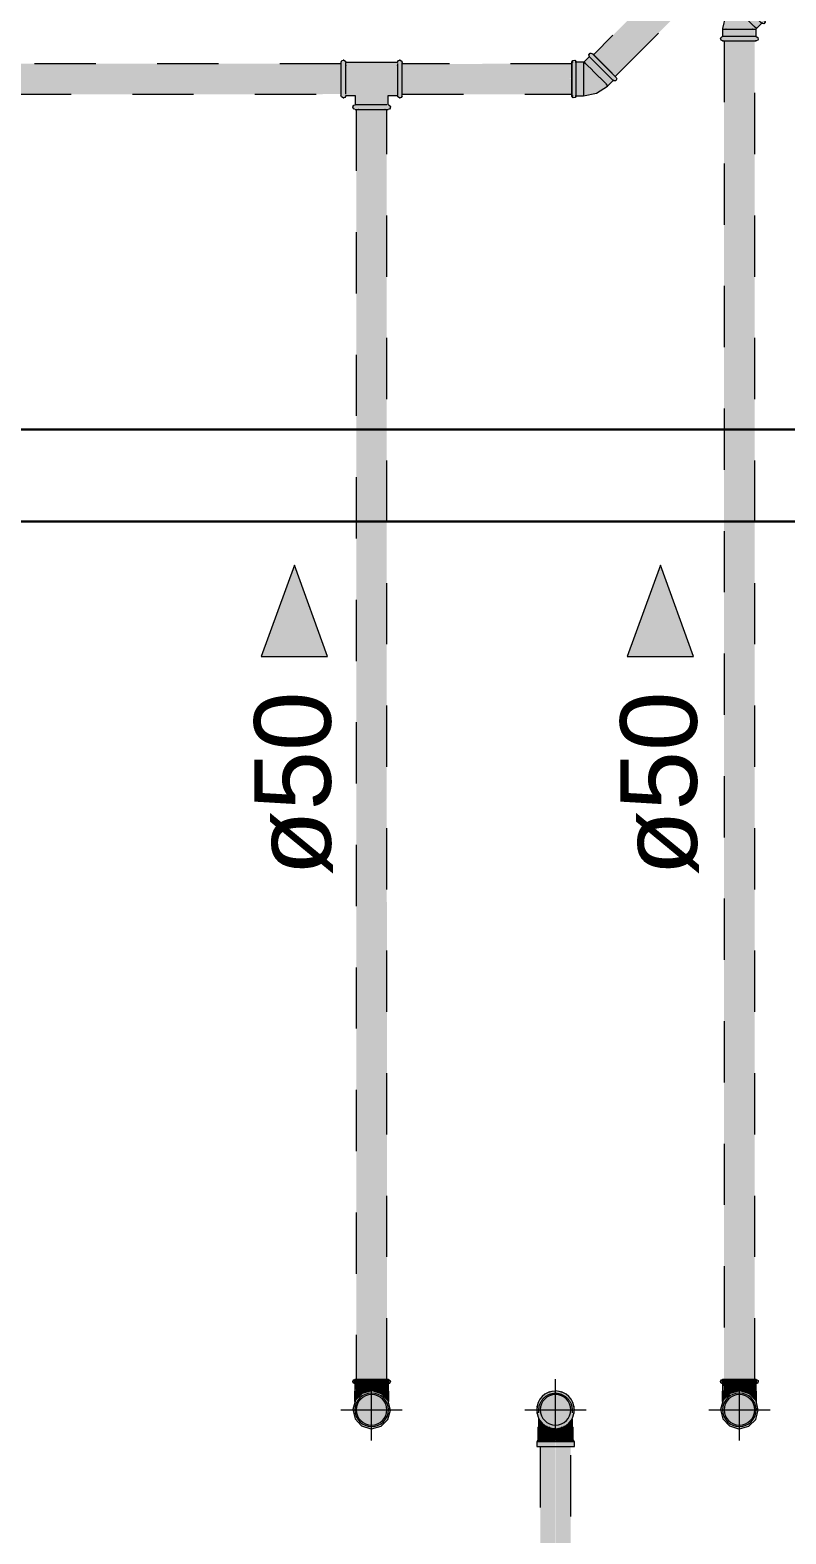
# Model space of a CAD drawing. Header units: metres. Extents: x 147 to 427, y -16 to 162.
# Drawn here: x 148.185 to 149.419, y 95.039 to 97.494 of the extents above; entities that cross this region are included whole.
import ezdxf

# ---------------------------------------------------------------- set-up
doc = ezdxf.new("R2010")
doc.units = ezdxf.units.M
doc.linetypes.add('Aligning Line', pattern=[0.012, 0.006, -0.006])
doc.layers.add('1053_ARQ_BASE_MATADOURO_dwg', color=7, linetype='Continuous', lineweight=5, true_color=0x767676)
for name, color, linetype, lineweight in [('A-PAREDE', 7, 'Continuous', 30), ('P-PIPE', 7, 'Continuous', 5), ('P-PIPE-CNTR', 7, 'Continuous', 5), ('P-PIPE-IDEN', 7, 'Continuous', 5)]:
    doc.layers.add(name, color=color, linetype=linetype, lineweight=lineweight)
doc.styles.add('Arial_25', font='arial.ttf', dxfattribs={"height": 0.125})

# ---------------------------------------------------------------- blocks, each defined once
blk = doc.blocks.new('AÇO_Cotovelo 90 45 - AÇO_Cotovelo 90 45-3953115-RESERVATÓRIOS TÉRREO')
at = {"layer": 'P-PIPE', "true_color": 0x7f7f7f}
for points in [[(-0.0275, -0.0309), (-0.024, -0.0268), (-0.0244, 0.0278), (-0.0282, 0.0302), (-0.031, 0.0274), (-0.031, -0.0274), (-0.0275, -0.0302)], [(-0.0194, -0.0274), (-0.0119, -0.0274), (-0.0119, 0.0274), (-0.024, 0.0274), (-0.024, -0.0274)], [(-0.0119, -0.0274), (0.0101, -0.0228), (0.0278, -0.011), (-0.0103, 0.0271), (-0.0119, 0.0261), (-0.0119, -0.0265)], [(0.0388, -0.0035), (0.0423, 0), (0, 0.0423), (-0.0035, 0.0388), (-0.0023, 0.0369), (-0.0016, 0.0356), (0.011, 0.0229), (0.0366, -0.0022), (0.0387, -0.0029)]]:
    blk.add_hatch(color=8, dxfattribs=at).paths.add_polyline_path(points)
h = blk.add_hatch(color=8, dxfattribs=at)
h.paths.add_polyline_path([(0.0278, -0.011), (0.0366, -0.0022), (0.0352, -0.0013), (-0.0026, 0.0361), (-0.011, 0.0278), (0.0274, -0.0106)])
h.paths.add_polyline_path([(0.0249, 0.0189), (0.0226, 0.0212), (0.0043, 0.0388), (0.005, 0.0376), (0.0094, 0.0337), (0.0137, 0.0286), (0.019, 0.0242), (0.0219, 0.0207), (0.0233, 0.0199)])
h.paths.add_polyline_path([(0.041, 0.0022), (0.041, 0.0028), (0.0262, 0.017), (0.03, 0.0123), (0.0326, 0.0105), (0.0351, 0.0084), (0.0372, 0.0058), (0.0385, 0.0044), (0.0401, 0.0036), (0.0409, 0.0022)])
h = blk.add_hatch(color=8, dxfattribs=at)
h.paths.add_polyline_path([(0.0423, 0), (0.0391, 0.0042), (0.0371, 0.006), (0.0351, 0.0084), (0.0306, 0.0117), (0.0413, 0.0011)])
h.paths.add_polyline_path([(0.0212, 0.0212), (0.0171, 0.0263), (0.0152, 0.0272), (0.0208, 0.0215)])
h.paths.add_polyline_path([(0.0286, 0.0137), (0.0233, 0.0199), (0.0219, 0.0204), (0.0279, 0.0145)])
h.paths.add_polyline_path([(0.0117, 0.0306), (0.0083, 0.0351), (0.0044, 0.0385), (0.0036, 0.0401), (0.0018, 0.0405), (0.0112, 0.0312)])
at = {"layer": 'P-PIPE'}
for p, q in [((-0.0292, 0.0274), (-0.031, 0.0274)), ((-0.031, -0.0274), (-0.031, 0.0274)), ((-0.0119, 0.0274), (-0.0257, 0.0274)), ((-0.011, 0.0278), (-0.0119, 0.0274)), ((-0.0119, 0.0274), (-0.0119, 0.0272)), ((-0.0119, 0.0274), (-0.0119, 0.0223)), ((-0.0022, 0.0365), (-0.011, 0.0278)), ((-0.011, 0.0278), (-0.0109, 0.0276)), ((-0.0076, 0.0243), (-0.011, 0.0278)), ((0, 0.0423), (0.0025, 0.0413)), ((0.0025, 0.0413), (0.0018, 0.0406)), ((0.0413, 0.0025), (0.0025, 0.0413)), ((-0.0119, 0.0222), (-0.0119, 0.0217)), ((-0.0119, 0.0217), (-0.0119, 0.0085)), ((-0.0119, 0.0081), (-0.0119, -0.0081)), ((-0.0076, 0.0244), (-0.0073, 0.0241)), ((0.0024, 0.0144), (-0.007, 0.0237)), ((0.0141, 0.0026), (0.0026, 0.0141)), ((0.0237, -0.007), (0.0144, 0.0024)), ((0.0406, 0.0019), (0.0413, 0.0025)), ((0.0413, 0.0025), (0.0423, 0)), ((-0.0119, -0.0085), (-0.0119, -0.0217)), ((-0.0119, -0.0217), (-0.0119, -0.0222)), ((-0.0119, -0.0223), (-0.0119, -0.0274)), ((0.0278, -0.011), (0.0242, -0.0074)), ((0.0278, -0.011), (0.0371, -0.0016)), ((-0.031, -0.0274), (-0.0292, -0.0274)), ((-0.0257, -0.0274), (-0.0119, -0.0274))]:
    blk.add_line(p, q, dxfattribs=at)
at = {"layer": 'P-PIPE', "flags": 128}
for points in [[(-0.031, 0.0274), (-0.0294, 0.0303), (-0.026, 0.0306), (-0.024, 0.0279), (-0.024, 0.0274)], [(-0.031, 0.0274), (-0.031, 0.0234), (-0.031, 0.0125), (-0.031, -0.0021), (-0.031, -0.0161), (-0.031, -0.0253), (-0.031, -0.0274)], [(-0.024, -0.0274), (-0.024, -0.0234), (-0.024, -0.0125), (-0.024, 0.0021), (-0.024, 0.0161), (-0.024, 0.0253), (-0.024, 0.0274)], [(-0.0024, 0.0363), (-0.0034, 0.0395), (-0.0012, 0.0421), (0, 0.0423)], [(-0.0024, 0.0363), (0.0004, 0.0335), (0.0081, 0.0258), (0.0184, 0.0155), (0.0283, 0.0056), (0.0348, -0.0009), (0.0363, -0.0024)], [(0.0413, 0.0025), (0.0384, 0.0054), (0.0307, 0.0131), (0.0204, 0.0234), (0.0105, 0.0333), (0.004, 0.0398), (0.0025, 0.0413)], [(0.0423, 0), (0.0407, -0.0029), (0.0373, -0.0031), (0.0363, -0.0024)], [(-0.0119, -0.0274), (0.0091, -0.0233), (0.0271, -0.0117), (0.0278, -0.011)], [(-0.024, -0.0274), (-0.0256, -0.0303), (-0.0289, -0.0306), (-0.0309, -0.0279), (-0.031, -0.0274)]]:
    blk.add_lwpolyline(points, dxfattribs=at)
blk = doc.blocks.new('Joelho 45_90 - Agua Fria_Soldavel - MEP - Tigre - Standard-2081496-RESERVATÓRIOS TÉRREO')
at = {"layer": 'P-PIPE', "true_color": 0x69503c}
h = blk.add_hatch(color=27, dxfattribs=at)
h.paths.add_polyline_path([(149.0427, 95.2112), (149.0525, 95.213), (149.059, 95.216), (149.0645, 95.2202), (149.0699, 95.2278), (149.0727, 95.2359), (149.0734, 95.2427), (149.0724, 95.2499), (149.0689, 95.2579), (149.063, 95.2648), (149.0563, 95.2693), (149.0492, 95.2719), (149.0427, 95.2727), (149.0348, 95.2717), (149.0268, 95.2682), (149.021, 95.2637), (149.0157, 95.2563), (149.0128, 95.2484), (149.0121, 95.2412), (149.013, 95.234), (149.0165, 95.2261), (149.021, 95.2202), (149.0284, 95.2149), (149.0362, 95.2121), (149.0427, 95.2112)])
h.paths.add_polyline_path([(149.0427, 95.217), (149.0348, 95.2184), (149.0289, 95.2213), (149.025, 95.2243), (149.0211, 95.2295), (149.0186, 95.2355), (149.0178, 95.2424), (149.0192, 95.25), (149.0211, 95.2545), (149.025, 95.2596), (149.0302, 95.2636), (149.0381, 95.2663), (149.0427, 95.267), (149.0497, 95.2659), (149.0564, 95.2627), (149.0604, 95.2596), (149.0646, 95.2538), (149.0669, 95.2484), (149.0677, 95.242), (149.0662, 95.234), (149.0644, 95.2295), (149.059, 95.2232), (149.0552, 95.2203), (149.0478, 95.2176)])
for points in [[(149.0141, 95.2129), (149.032, 95.2134), (149.028, 95.2146), (149.0151, 95.214), (149.0145, 95.2134)], [(149.0156, 95.2146), (149.0279, 95.2151), (149.0268, 95.2157), (149.0198, 95.2217), (149.0156, 95.2266), (149.0156, 95.2146)], [(149.0675, 95.2129), (149.0709, 95.2134), (149.0699, 95.2146), (149.055, 95.2141), (149.0525, 95.2129), (149.0675, 95.2129)], [(149.0669, 95.2146), (149.0699, 95.2146), (149.0693, 95.2266), (149.0627, 95.2188), (149.057, 95.2146), (149.0662, 95.2146)], [(149.012, 95.1824), (149.0427, 95.1824), (149.0426, 95.1899), (149.0124, 95.1899), (149.012, 95.183)], [(149.0243, 95.1929), (149.0427, 95.1929), (149.0427, 95.2112), (149.0273, 95.2129), (149.0141, 95.2127), (149.015, 95.1929), (149.023, 95.1929)], [(149.0427, 95.1929), (149.0709, 95.1929), (149.0709, 95.2129), (149.0518, 95.2127), (149.0492, 95.2121), (149.0427, 95.2112)], [(149.0604, 95.1899), (149.073, 95.1899), (149.0704, 95.1929), (149.0427, 95.1929), (149.0427, 95.1899), (149.0603, 95.1899)], [(149.0581, 95.1824), (149.0735, 95.1824), (149.0724, 95.1899), (149.0427, 95.1899), (149.0427, 95.1824), (149.0552, 95.1824)]]:
    blk.add_hatch(color=27, dxfattribs=at).paths.add_polyline_path(points)
h = blk.add_hatch(color=27, dxfattribs=at)
h.paths.add_polyline_path([(149.0161, 95.1899), (149.0427, 95.1899), (149.0426, 95.1929), (149.0161, 95.1927)])
h.paths.add_polyline_path([(149.0124, 95.1899), (149.0161, 95.1899), (149.0161, 95.1929), (149.0143, 95.1925), (149.013, 95.1907)])
at = {"layer": 'P-PIPE'}
for p, q in [((149.0156, 95.2146), (149.0141, 95.2129)), ((149.0291, 95.2146), (149.0156, 95.2146)), ((149.0156, 95.2146), (149.0291, 95.2146)), ((149.0699, 95.2146), (149.0563, 95.2146)), ((149.0563, 95.2146), (149.0699, 95.2146)), ((149.0714, 95.2129), (149.0699, 95.2146)), ((149.0141, 95.1929), (149.012, 95.1899)), ((149.012, 95.1899), (149.012, 95.1824)), ((149.0427, 95.1899), (149.012, 95.1899)), ((149.0141, 95.2129), (149.0332, 95.2129)), ((149.0141, 95.2129), (149.0141, 95.1929)), ((149.0332, 95.2129), (149.0141, 95.2129)), ((149.0427, 95.1929), (149.0141, 95.1929)), ((149.0714, 95.1929), (149.0427, 95.1929)), ((149.0735, 95.1899), (149.0427, 95.1899)), ((149.0522, 95.2129), (149.0714, 95.2129)), ((149.0714, 95.2129), (149.0522, 95.2129)), ((149.0714, 95.1929), (149.0714, 95.2129)), ((149.0735, 95.1899), (149.0714, 95.1929)), ((149.0735, 95.1824), (149.0735, 95.1899)), ((149.012, 95.1824), (149.0427, 95.1824)), ((149.0427, 95.1824), (149.0735, 95.1824))]:
    blk.add_line(p, q, dxfattribs=at)
at = {"layer": 'P-PIPE', "flags": 128}
for points in [[(149.0156, 95.2424), (149.0156, 95.243), (149.0157, 95.2441), (149.0158, 95.2452), (149.0159, 95.2463), (149.0161, 95.2474), (149.0163, 95.2484), (149.0166, 95.2495), (149.0169, 95.2505), (149.0173, 95.2515), (149.0177, 95.2525), (149.0182, 95.2535), (149.0186, 95.2545), (149.0192, 95.2554), (149.0197, 95.2564), (149.0203, 95.2573), (149.0209, 95.2582), (149.0216, 95.259), (149.0223, 95.2599), (149.023, 95.2607), (149.0238, 95.2614), (149.0246, 95.2622), (149.0254, 95.2629), (149.0263, 95.2636), (149.0271, 95.2642), (149.028, 95.2648), (149.029, 95.2654), (149.0299, 95.2659), (149.0309, 95.2664), (149.0319, 95.2668), (149.0329, 95.2673), (149.0339, 95.2676), (149.0349, 95.268), (149.036, 95.2683), (149.037, 95.2685), (149.0381, 95.2687), (149.0392, 95.2689), (149.0403, 95.269), (149.0413, 95.2691), (149.0424, 95.2691), (149.0427, 95.2691)], [(149.0427, 95.2691), (149.0438, 95.2691), (149.0449, 95.269), (149.046, 95.2689), (149.047, 95.2688), (149.0481, 95.2686), (149.0492, 95.2683), (149.0502, 95.2681), (149.0513, 95.2677), (149.0523, 95.2674), (149.0533, 95.267), (149.0543, 95.2665), (149.0553, 95.266), (149.0562, 95.2655), (149.0571, 95.265), (149.058, 95.2644), (149.0589, 95.2637), (149.0598, 95.2631), (149.0606, 95.2624), (149.0614, 95.2616), (149.0622, 95.2609), (149.0629, 95.2601), (149.0636, 95.2593), (149.0643, 95.2584), (149.065, 95.2575), (149.0656, 95.2566), (149.0661, 95.2557), (149.0667, 95.2548), (149.0672, 95.2538), (149.0676, 95.2528), (149.068, 95.2518), (149.0684, 95.2508), (149.0687, 95.2497), (149.069, 95.2487), (149.0693, 95.2476), (149.0695, 95.2466), (149.0696, 95.2455), (149.0698, 95.2444), (149.0698, 95.2433), (149.0699, 95.2423)], [(149.0156, 95.237), (149.0156, 95.2376), (149.0156, 95.2382), (149.0156, 95.2387), (149.0156, 95.2392), (149.0156, 95.2397), (149.0156, 95.2401), (149.0156, 95.2405), (149.0156, 95.2408), (149.0156, 95.2411), (149.0156, 95.2414), (149.0156, 95.2416), (149.0156, 95.2417), (149.0156, 95.2418), (149.0156, 95.2419), (149.0156, 95.242)], [(149.0699, 95.2419), (149.0699, 95.2419), (149.0699, 95.2418), (149.0699, 95.2416), (149.0699, 95.2414), (149.0699, 95.2412), (149.0699, 95.2409), (149.0699, 95.2406), (149.0699, 95.2402), (149.0699, 95.2398), (149.0699, 95.2393), (149.0699, 95.2389), (149.0699, 95.2383), (149.0699, 95.2378), (149.0699, 95.2372)], [(149.0156, 95.2146), (149.0156, 95.2157), (149.0156, 95.2167), (149.0156, 95.2178), (149.0156, 95.2189), (149.0156, 95.22), (149.0156, 95.2211), (149.0156, 95.2221), (149.0156, 95.2232), (149.0156, 95.2242), (149.0156, 95.2252), (149.0156, 95.2262), (149.0156, 95.2272), (149.0156, 95.2278)], [(149.0699, 95.2275), (149.0699, 95.2265), (149.0699, 95.2255), (149.0699, 95.2245), (149.0699, 95.2235), (149.0699, 95.2224), (149.0699, 95.2214), (149.0699, 95.2203), (149.0699, 95.2192), (149.0699, 95.2181), (149.0699, 95.217), (149.0699, 95.2159), (149.0699, 95.2149), (149.0699, 95.2146)]]:
    blk.add_lwpolyline(points, dxfattribs=at)
at = {"layer": 'P-PIPE'}
for radius, start, end in [(0.0307, 90, 270), (0.0307, 126.6463, 132.0248), (0.0307, 107.9781, 113.3549), (0.0308, 270, 90), (0.0307, 66.6451, 72.0219), (0.0307, 47.9752, 53.3537), (0.0307, 167.9785, 173.3547), (0.0307, 186.6461, 192.024), (0.0308, 6.6453, 12.0215), (0.0308, 347.976, 353.3539), (0.0307, 227.9777, 233.3544), (0.0307, 246.6458, 252.0232), (0.0307, 287.9768, 293.3542), (0.0308, 306.6456, 312.0223)]:
    blk.add_arc((149.0427, 95.242), radius, start, end, dxfattribs=at)
blk = doc.blocks.new('AÇO_Cotovelo 90 45 - AÇO_Cotovelo 90 45-V3-RESERVATÓRIOS TÉRREO')
at = {"layer": 'P-PIPE', "true_color": 0x7f7f7f}
for points in [[(148.7363, 95.288), (148.7427, 95.288), (148.7427, 95.2915), (148.7146, 95.2913), (148.7133, 95.288), (148.7362, 95.288)], [(148.7427, 95.2845), (148.7427, 95.288), (148.7133, 95.288), (148.7146, 95.2847), (148.7221, 95.2845), (148.7266, 95.2846), (148.7408, 95.2845)], [(148.7428, 95.288), (148.7721, 95.288), (148.7703, 95.2914), (148.7688, 95.2914), (148.7427, 95.2915), (148.7427, 95.288)], [(148.7427, 95.2845), (148.7709, 95.2847), (148.7721, 95.288), (148.7427, 95.288), (148.7427, 95.2854)], [(148.7427, 95.2111), (148.7427, 95.2146), (148.7261, 95.2204), (148.7167, 95.2342), (148.7167, 95.2504), (148.7273, 95.2644), (148.7427, 95.2698), (148.7427, 95.2729), (148.7347, 95.2717), (148.7288, 95.2694), (148.7215, 95.2641), (148.7161, 95.2573), (148.7128, 95.2484), (148.7119, 95.2414), (148.7133, 95.2332), (148.7177, 95.2243), (148.7233, 95.2184), (148.7313, 95.2134), (148.7361, 95.2118)], [(148.7153, 95.2555), (148.7177, 95.2596), (148.7235, 95.2657), (148.7298, 95.27), (148.7356, 95.2724), (148.7153, 95.2721), (148.7153, 95.2556)], [(148.7261, 95.2724), (148.7427, 95.2729), (148.7427, 95.2845), (148.7167, 95.2845), (148.717, 95.2724), (148.7255, 95.2724)], [(148.7427, 95.2146), (148.7427, 95.217), (148.7356, 95.2181), (148.7293, 95.221), (148.7238, 95.2259), (148.7206, 95.2305), (148.7186, 95.2355), (148.7178, 95.2424), (148.7194, 95.2504), (148.7217, 95.2553), (148.725, 95.2596), (148.7316, 95.2642), (148.7362, 95.2661), (148.7427, 95.267), (148.7427, 95.2694), (148.7261, 95.2635), (148.7167, 95.2504), (148.7167, 95.2335), (148.7273, 95.2196), (148.7408, 95.2152)], [(148.7427, 95.2111), (148.7508, 95.2123), (148.7566, 95.2146), (148.7635, 95.2198), (148.7694, 95.2266), (148.7725, 95.2355), (148.7735, 95.2425), (148.7722, 95.2504), (148.7678, 95.2596), (148.7635, 95.2646), (148.7541, 95.2705), (148.7473, 95.2724), (148.7427, 95.2724), (148.743, 95.2693), (148.7593, 95.2635), (148.7688, 95.2495), (148.7688, 95.2335), (148.7581, 95.2196), (148.7427, 95.2141), (148.7427, 95.2127)], [(148.7427, 95.2146), (148.7588, 95.2198), (148.7688, 95.2335), (148.7688, 95.2504), (148.7588, 95.2641), (148.7427, 95.2694), (148.743, 95.2669), (148.7498, 95.2658), (148.7559, 95.2631), (148.7604, 95.2596), (148.7648, 95.2534), (148.7669, 95.2484), (148.7677, 95.242), (148.766, 95.2335), (148.7644, 95.2295), (148.7604, 95.2243), (148.7538, 95.2197), (148.7489, 95.2178), (148.7427, 95.2164), (148.7427, 95.2151)], [(148.77, 95.2558), (148.7701, 95.2661), (148.7701, 95.2724), (148.7498, 95.272), (148.7566, 95.2694), (148.7648, 95.2631), (148.7694, 95.2573), (148.7699, 95.2561)]]:
    blk.add_hatch(color=8, dxfattribs=at).paths.add_polyline_path(points)
h = blk.add_hatch(color=8, dxfattribs=at)
h.paths.add_polyline_path([(148.7492, 95.2724), (148.7688, 95.2724), (148.7688, 95.2845), (148.7427, 95.2845), (148.743, 95.2728), (148.7483, 95.2724)])
h.paths.add_polyline_path([(148.7615, 95.2912), (148.7604, 95.2915), (148.7609, 95.2912)])
h.paths.add_polyline_path([(148.7688, 95.2914), (148.7688, 95.2915), (148.7688, 95.2914)])
at = {"layer": 'P-PIPE'}
for p, q in [((148.7153, 95.2915), (148.7167, 95.2915)), ((148.7163, 95.2915), (148.7153, 95.2915)), ((148.7323, 95.2915), (148.721, 95.2915)), ((148.7645, 95.2915), (148.7532, 95.2915)), ((148.7701, 95.2915), (148.7668, 95.2915)), ((148.7688, 95.2915), (148.7701, 95.2915)), ((148.7701, 95.2915), (148.7688, 95.2915)), ((148.7701, 95.2903), (148.7701, 95.2915)), ((148.7153, 95.2849), (148.7153, 95.2724)), ((148.7167, 95.2845), (148.7153, 95.2845)), ((148.7153, 95.2845), (148.7167, 95.2845)), ((148.7163, 95.2724), (148.7153, 95.2724)), ((148.7265, 95.2724), (148.7169, 95.2724)), ((148.7266, 95.2724), (148.7275, 95.2724)), ((148.7381, 95.2724), (148.7271, 95.2724)), ((148.7583, 95.2724), (148.7474, 95.2724)), ((148.7579, 95.2724), (148.7588, 95.2724)), ((148.7686, 95.2724), (148.759, 95.2724)), ((148.7701, 95.2845), (148.7688, 95.2845)), ((148.7701, 95.2724), (148.7692, 95.2724)), ((148.7701, 95.2724), (148.7701, 95.2856)), ((148.7701, 95.2449), (148.7701, 95.242))]:
    blk.add_line(p, q, dxfattribs=at)
at = {"layer": 'P-PIPE', "flags": 128}
for points in [[(148.7118, 95.288), (148.7134, 95.2909), (148.7153, 95.2915)], [(148.7153, 95.2845), (148.7124, 95.2861), (148.7118, 95.288)], [(148.7427, 95.2915), (148.7284, 95.2915), (148.7183, 95.2915), (148.7153, 95.2915)], [(148.7683, 95.2915), (148.7661, 95.2915), (148.7552, 95.2915), (148.7427, 95.2915)], [(148.7701, 95.2915), (148.7731, 95.2898), (148.7736, 95.288)], [(148.7736, 95.288), (148.772, 95.285), (148.7701, 95.2845)], [(148.7427, 95.2729), (148.7274, 95.2688), (148.7162, 95.2577), (148.7118, 95.2425), (148.7156, 95.2272), (148.7264, 95.2157), (148.7415, 95.2111), (148.7427, 95.2111)], [(148.7153, 95.2555), (148.7153, 95.257), (148.7153, 95.2722), (148.7153, 95.2724)], [(148.7171, 95.2845), (148.7193, 95.2845), (148.7303, 95.2845), (148.7427, 95.2845)], [(148.7427, 95.2845), (148.757, 95.2845), (148.7671, 95.2845), (148.7701, 95.2845)], [(148.7427, 95.2111), (148.758, 95.2151), (148.7693, 95.2262), (148.7736, 95.2414), (148.7699, 95.2567), (148.759, 95.2682), (148.7439, 95.2728), (148.7427, 95.2729)], [(148.7701, 95.2724), (148.7701, 95.2572), (148.7701, 95.2555)]]:
    blk.add_lwpolyline(points, dxfattribs=at)
at = {"layer": 'P-PIPE'}
for start, end in [(90, 270), (270, 90)]:
    blk.add_arc((148.7427, 95.242), 0.0274, start, end, dxfattribs=at)
blk = doc.blocks.new('AÇO_Cotovelo 90 45 - AÇO_Cotovelo 90 45-V4-RESERVATÓRIOS TÉRREO')
at = {"layer": 'P-PIPE', "true_color": 0x7f7f7f}
for points in [[(149.3363, 95.288), (149.3427, 95.288), (149.3427, 95.2915), (149.3146, 95.2913), (149.3133, 95.288), (149.3362, 95.288)], [(149.3427, 95.2845), (149.3427, 95.288), (149.3133, 95.288), (149.3146, 95.2847), (149.3223, 95.2845), (149.3266, 95.2846), (149.3408, 95.2845)], [(149.3427, 95.288), (149.3721, 95.288), (149.3703, 95.2914), (149.3688, 95.2914), (149.3427, 95.2915), (149.3427, 95.2906)], [(149.3427, 95.2845), (149.3709, 95.2847), (149.3721, 95.288), (149.3427, 95.288), (149.3427, 95.2854)], [(149.3427, 95.2111), (149.3427, 95.2146), (149.3261, 95.2204), (149.3167, 95.2342), (149.3167, 95.2504), (149.3273, 95.2644), (149.3427, 95.2698), (149.3427, 95.2729), (149.3347, 95.2717), (149.3288, 95.2694), (149.3215, 95.2641), (149.3161, 95.2573), (149.3128, 95.2484), (149.3119, 95.2414), (149.3133, 95.2332), (149.3177, 95.2243), (149.3233, 95.2184), (149.3313, 95.2134), (149.3361, 95.2118)], [(149.3153, 95.2555), (149.3177, 95.2596), (149.3235, 95.2657), (149.3298, 95.27), (149.3356, 95.2724), (149.3153, 95.2721), (149.3153, 95.2556)], [(149.3261, 95.2724), (149.3427, 95.2729), (149.3427, 95.2845), (149.3167, 95.2845), (149.317, 95.2724), (149.3255, 95.2724)], [(149.3427, 95.2146), (149.3427, 95.217), (149.3356, 95.2181), (149.3293, 95.221), (149.3238, 95.2259), (149.3206, 95.2305), (149.3186, 95.2355), (149.3178, 95.2424), (149.3194, 95.2504), (149.3223, 95.2561), (149.325, 95.2596), (149.3316, 95.2642), (149.3362, 95.2661), (149.3427, 95.267), (149.3427, 95.2694), (149.3261, 95.2635), (149.3167, 95.2504), (149.3167, 95.2335), (149.3273, 95.2196), (149.3408, 95.2152)], [(149.3427, 95.2111), (149.3508, 95.2123), (149.3566, 95.2146), (149.3635, 95.2198), (149.3694, 95.2266), (149.3725, 95.2355), (149.3735, 95.2425), (149.3722, 95.2504), (149.3678, 95.2596), (149.3635, 95.2646), (149.3541, 95.2705), (149.3473, 95.2724), (149.3427, 95.2724), (149.3427, 95.2694), (149.3593, 95.2635), (149.3688, 95.2495), (149.3688, 95.2335), (149.3581, 95.2196), (149.3427, 95.2141), (149.3427, 95.2118)], [(149.3427, 95.2146), (149.3588, 95.2198), (149.3688, 95.2335), (149.3688, 95.2504), (149.3588, 95.2641), (149.3427, 95.2688), (149.343, 95.2669), (149.3498, 95.2658), (149.3559, 95.2631), (149.3604, 95.2596), (149.3648, 95.2534), (149.3669, 95.2484), (149.3677, 95.242), (149.366, 95.2335), (149.3644, 95.2295), (149.3604, 95.2243), (149.3538, 95.2197), (149.3489, 95.2178), (149.3427, 95.2164), (149.3427, 95.2151)], [(149.37, 95.2558), (149.3701, 95.2661), (149.3701, 95.2724), (149.3498, 95.272), (149.3566, 95.2694), (149.3648, 95.2631), (149.3694, 95.2573), (149.3699, 95.2561)]]:
    blk.add_hatch(color=8, dxfattribs=at).paths.add_polyline_path(points)
h = blk.add_hatch(color=8, dxfattribs=at)
h.paths.add_polyline_path([(149.3492, 95.2724), (149.3688, 95.2724), (149.3688, 95.2845), (149.3427, 95.2845), (149.3429, 95.2728), (149.3486, 95.2724)])
h.paths.add_polyline_path([(149.3615, 95.2912), (149.3604, 95.2915), (149.3609, 95.2912)])
h.paths.add_polyline_path([(149.3688, 95.2914), (149.3688, 95.2915), (149.3688, 95.2914)])
at = {"layer": 'P-PIPE'}
for p, q in [((149.3153, 95.2915), (149.3167, 95.2915)), ((149.3163, 95.2915), (149.3153, 95.2915)), ((149.3323, 95.2915), (149.3212, 95.2915)), ((149.3645, 95.2915), (149.3532, 95.2915)), ((149.3701, 95.2915), (149.3668, 95.2915)), ((149.3688, 95.2915), (149.3701, 95.2915)), ((149.3701, 95.2915), (149.3688, 95.2915)), ((149.3701, 95.2903), (149.3701, 95.2915)), ((149.3153, 95.2849), (149.3153, 95.2724)), ((149.3167, 95.2845), (149.3153, 95.2845)), ((149.3153, 95.2845), (149.3167, 95.2845)), ((149.3163, 95.2724), (149.3153, 95.2724)), ((149.3265, 95.2724), (149.3169, 95.2724)), ((149.3266, 95.2724), (149.3275, 95.2724)), ((149.3381, 95.2724), (149.3271, 95.2724)), ((149.3583, 95.2724), (149.3474, 95.2724)), ((149.3579, 95.2724), (149.3588, 95.2724)), ((149.3686, 95.2724), (149.359, 95.2724)), ((149.3701, 95.2845), (149.3688, 95.2845)), ((149.3701, 95.2724), (149.3692, 95.2724)), ((149.3701, 95.2724), (149.3701, 95.2856)), ((149.3701, 95.2449), (149.3701, 95.242))]:
    blk.add_line(p, q, dxfattribs=at)
at = {"layer": 'P-PIPE', "flags": 128}
for points in [[(149.3118, 95.288), (149.3134, 95.2909), (149.3153, 95.2915)], [(149.3153, 95.2845), (149.3124, 95.2861), (149.3118, 95.288)], [(149.3427, 95.2915), (149.3284, 95.2915), (149.3183, 95.2915), (149.3153, 95.2915)], [(149.3683, 95.2915), (149.3661, 95.2915), (149.3552, 95.2915), (149.3427, 95.2915)], [(149.3701, 95.2915), (149.3731, 95.2898), (149.3736, 95.288)], [(149.3736, 95.288), (149.372, 95.285), (149.3701, 95.2845)], [(149.3427, 95.2729), (149.3274, 95.2688), (149.3162, 95.2577), (149.3118, 95.2425), (149.3156, 95.2272), (149.3264, 95.2157), (149.3415, 95.2111), (149.3427, 95.2111)], [(149.3153, 95.2555), (149.3153, 95.257), (149.3153, 95.2722), (149.3153, 95.2724)], [(149.3171, 95.2845), (149.3193, 95.2845), (149.3303, 95.2845), (149.3427, 95.2845)], [(149.3427, 95.2845), (149.357, 95.2845), (149.3671, 95.2845), (149.3701, 95.2845)], [(149.3427, 95.2111), (149.358, 95.2151), (149.3693, 95.2262), (149.3736, 95.2414), (149.3699, 95.2567), (149.359, 95.2682), (149.3439, 95.2728), (149.3427, 95.2729)], [(149.3701, 95.2724), (149.3701, 95.2572), (149.3701, 95.2555)]]:
    blk.add_lwpolyline(points, dxfattribs=at)
at = {"layer": 'P-PIPE'}
for start, end in [(90, 270), (270, 90)]:
    blk.add_arc((149.3427, 95.242), 0.0274, start, end, dxfattribs=at)
blk = doc.blocks.new('AÇO_Cotovelo 90 45 - AÇO_Cotovelo 90 45-V5-RESERVATÓRIOS TÉRREO')
at = {"layer": 'P-PIPE', "true_color": 0x7f7f7f}
for points in [[(-0.024, 0.0274), (-0.0279, 0.0305), (-0.031, 0.0274), (-0.031, -0.0274), (-0.0271, -0.0305), (-0.024, -0.0268), (-0.024, 0.0273)], [(-0.0119, 0.0274), (-0.024, 0.0273), (-0.0239, -0.0274), (-0.0119, -0.0274), (-0.0119, 0.0265)], [(0.0263, -0.0095), (-0.0103, 0.0271), (-0.0119, 0.0265), (-0.0119, -0.0274), (0.0096, -0.0231), (0.0278, -0.011), (0.0265, -0.0098)], [(0.0015, 0.0408), (0, 0.0423), (-0.0031, 0.0385), (-0.0024, 0.0378), (-0.0016, 0.0356), (0.011, 0.0229), (0.0366, -0.0022), (0.0392, -0.0031), (0.042, 0.0004), (0.0018, 0.0405)]]:
    blk.add_hatch(color=8, dxfattribs=at).paths.add_polyline_path(points)
h = blk.add_hatch(color=8, dxfattribs=at)
h.paths.add_polyline_path([(0.0075, 0.0363), (0.0043, 0.039), (0.0044, 0.038), (0.0097, 0.0333), (0.0137, 0.0286), (0.018, 0.0257), (0.0212, 0.0211), (0.0249, 0.0189), (0.0094, 0.0344)])
h.paths.add_polyline_path([(0.0413, 0.0025), (0.0267, 0.0164), (0.03, 0.0123), (0.0323, 0.0107), (0.0342, 0.0092), (0.0372, 0.0058), (0.0385, 0.0044), (0.0401, 0.0036), (0.0412, 0.0025)])
h.paths.add_polyline_path([(0.0366, -0.0022), (0.0353, -0.0014), (-0.0001, 0.034), (-0.0084, 0.0252), (0.0278, -0.011), (0.0363, -0.0024)])
h.paths.add_polyline_path([(-0.0023, 0.0365), (-0.0108, 0.0276), (-0.0083, 0.0259), (-0.0002, 0.0341), (-0.0022, 0.0362)])
h = blk.add_hatch(color=8, dxfattribs=at)
h.paths.add_polyline_path([(0.0212, 0.0212), (0.0171, 0.0263), (0.0155, 0.0268), (0.0208, 0.0215)])
h.paths.add_polyline_path([(0.0249, 0.0189), (0.0212, 0.0211), (0.0267, 0.0164), (0.0258, 0.0177)])
h.paths.add_polyline_path([(0.0036, 0.0401), (0.0018, 0.0405), (0.0097, 0.0333), (0.0083, 0.0351), (0.0044, 0.0385), (0.0037, 0.04)])
h.paths.add_polyline_path([(0.0401, 0.0036), (0.0371, 0.006), (0.036, 0.0076), (0.0306, 0.0117), (0.041, 0.0021), (0.0402, 0.0035)])
at = {"layer": 'P-PIPE'}
for p, q in [((-0.0292, 0.0274), (-0.031, 0.0274)), ((-0.031, -0.0274), (-0.031, 0.0274)), ((-0.0119, 0.0274), (-0.0257, 0.0274)), ((-0.011, 0.0278), (-0.0119, 0.0274)), ((-0.0119, 0.0274), (-0.0119, 0.0272)), ((-0.0119, 0.0274), (-0.0119, 0.0223)), ((-0.0022, 0.0365), (-0.011, 0.0278)), ((-0.011, 0.0278), (-0.0109, 0.0276)), ((-0.0074, 0.0242), (-0.011, 0.0278)), ((0, 0.0423), (0.0025, 0.0413)), ((0.0025, 0.0413), (0.0018, 0.0406)), ((0.0413, 0.0025), (0.0025, 0.0413)), ((-0.0119, 0.0217), (-0.0119, 0.0085)), ((-0.0119, 0.0081), (-0.0119, -0.0081)), ((-0.0073, 0.0241), (-0.0069, 0.0237)), ((0.0024, 0.0144), (-0.007, 0.0237)), ((0.0141, 0.0026), (0.0026, 0.0141)), ((0.0237, -0.007), (0.0144, 0.0024)), ((0.0406, 0.0019), (0.0413, 0.0025)), ((0.0413, 0.0025), (0.0423, 0)), ((-0.0119, -0.0085), (-0.0119, -0.0217)), ((-0.0119, -0.0223), (-0.0119, -0.0274)), ((0.0237, -0.0069), (0.0241, -0.0073)), ((0.0278, -0.011), (0.0242, -0.0074)), ((0.0278, -0.011), (0.0366, -0.0021)), ((-0.031, -0.0274), (-0.0292, -0.0274)), ((-0.0257, -0.0274), (-0.0119, -0.0274))]:
    blk.add_line(p, q, dxfattribs=at)
at = {"layer": 'P-PIPE', "flags": 128}
for points in [[(-0.031, 0.0274), (-0.0294, 0.0303), (-0.026, 0.0306), (-0.024, 0.0279), (-0.024, 0.0274)], [(-0.031, 0.0274), (-0.031, 0.0234), (-0.031, 0.0125), (-0.031, -0.0021), (-0.031, -0.0161), (-0.031, -0.0253), (-0.031, -0.0274)], [(-0.024, -0.0274), (-0.024, -0.0234), (-0.024, -0.0125), (-0.024, 0.0021), (-0.024, 0.0161), (-0.024, 0.0253), (-0.024, 0.0274)], [(-0.0024, 0.0363), (-0.0034, 0.0395), (-0.0012, 0.0421), (0, 0.0423)], [(-0.0024, 0.0363), (0.0004, 0.0335), (0.0081, 0.0258), (0.0184, 0.0155), (0.0283, 0.0056), (0.0348, -0.0009), (0.0363, -0.0024)], [(0.0413, 0.0025), (0.0384, 0.0054), (0.0307, 0.0131), (0.0204, 0.0234), (0.0105, 0.0333), (0.004, 0.0398), (0.0025, 0.0413)], [(0.0423, 0), (0.0407, -0.0029), (0.0373, -0.0031), (0.0363, -0.0024)], [(-0.0119, -0.0274), (0.0091, -0.0233), (0.0271, -0.0117), (0.0278, -0.011)], [(-0.024, -0.0274), (-0.0256, -0.0303), (-0.0289, -0.0306), (-0.0309, -0.0279), (-0.031, -0.0274)]]:
    blk.add_lwpolyline(points, dxfattribs=at)
blk = doc.blocks.new('1053_ARQ_BASE_MATADOURO_dwg_arq geral tgov-4039641-RESERVATÓRIOS TÉRREO')
at = {"layer": 'A-PAREDE', "color": 253, "true_color": 0xaaaaaa, "flags": 128}
for points in [[(17.2329, 13.6559), (20.4329, 13.6559), (20.4329, 13.0944)], [(20.1329, 10.6059), (17.5329, 10.6059), (17.3829, 10.7559), (17.3829, 13.3559), (17.5329, 13.5059), (20.1329, 13.5059), (20.2829, 13.3559), (20.2829, 13.0809)]]:
    blk.add_lwpolyline(points, dxfattribs=at)
blk = doc.blocks.new('1053_ARQ_BASE_MATADOURO_dwg-3625622-RESERVATÓRIOS TÉRREO')
blk.add_blockref('1053_ARQ_BASE_MATADOURO_dwg_arq geral tgov-4039641-RESERVATÓRIOS TÉRREO', (130.2098, 83.186))
blk = doc.blocks.new('Anotacao_Tuboseta - Fluxo 1-2612753-RESERVATÓRIOS TÉRREO')
at = {"layer": 'P-PIPE-IDEN'}
blk.add_hatch(color=256, dxfattribs=at).paths.add_polyline_path([(0, -0.001082), (0, 0.001082), (0.002973, 0)])
for p, q in [((0.002973, 0), (0, 0.001082)), ((0, 0.001082), (0, -0.001082)), ((0, -0.001082), (0.002973, 0))]:
    blk.add_line(p, q, dxfattribs=at)

msp = doc.modelspace()

# ---------------------------------------------------------------- hatches: boundary and pattern name
at = {"layer": 'P-PIPE', "true_color": 0xc0c0c0}
for points in [[(149.1223, 97.4361), (151.134, 99.4478), (151.1162, 99.4653), (149.1047, 97.4538), (149.1216, 97.4368)], [(149.14, 97.4184), (151.1517, 99.4301), (151.134, 99.4478), (149.1224, 97.436), (149.14, 97.4184)], [(149.3177, 95.2915), (149.3427, 95.2915), (149.3427, 97.4764), (149.3177, 97.4764), (149.3177, 95.3017)], [(149.3482, 95.2915), (149.3677, 95.2915), (149.3675, 97.4764), (149.3427, 97.4764), (149.3428, 95.2915), (149.3481, 95.2915)], [(146.9523, 97.4142), (148.6927, 97.4142), (148.6927, 97.4392), (146.9523, 97.4391), (146.9523, 97.4147)], [(149.059, 97.4142), (149.0695, 97.4146), (149.0692, 97.4392), (148.7927, 97.4387), (148.7927, 97.4142), (148.8483, 97.4142)], [(148.6376, 97.3892), (148.6927, 97.3897), (148.6927, 97.4142), (146.9523, 97.4142), (146.9523, 97.3892)], [(148.7956, 97.3892), (149.0695, 97.3894), (149.0695, 97.4142), (148.7927, 97.4142), (148.7927, 97.3892), (148.7944, 97.3892)], [(148.7177, 95.2915), (148.7427, 95.2915), (148.7427, 97.3642), (148.7177, 97.3642), (148.7177, 95.3017)], [(148.7428, 95.2915), (148.7677, 95.2915), (148.7672, 97.3642), (148.7427, 97.3642), (148.7427, 95.2915)], [(148.7427, 95.217), (148.7492, 95.2178), (148.7552, 95.2203), (148.7604, 95.2243), (148.7644, 95.2295), (148.7669, 95.2355), (148.7677, 95.2424), (148.7669, 95.2484), (148.7644, 95.2545), (148.7604, 95.2596), (148.7552, 95.2636), (148.7492, 95.2661), (148.7427, 95.267), (148.7362, 95.2661), (148.7302, 95.2636), (148.725, 95.2596), (148.7211, 95.2545), (148.7186, 95.2484), (148.7177, 95.242), (148.7186, 95.2355), (148.7211, 95.2295), (148.725, 95.2243), (148.7302, 95.2203), (148.7362, 95.2178)], [(149.3427, 95.217), (149.3492, 95.2178), (149.3552, 95.2203), (149.3604, 95.2243), (149.3644, 95.2295), (149.3669, 95.2355), (149.3677, 95.2424), (149.3669, 95.2484), (149.3644, 95.2545), (149.3604, 95.2596), (149.3552, 95.2636), (149.3492, 95.2661), (149.3427, 95.267), (149.3362, 95.2661), (149.3302, 95.2636), (149.325, 95.2596), (149.3211, 95.2545), (149.3186, 95.2484), (149.3177, 95.242), (149.3186, 95.2355), (149.3223, 95.2279), (149.325, 95.2243), (149.3302, 95.2203), (149.3362, 95.2178)]]:
    msp.add_hatch(color=9, dxfattribs=at).paths.add_polyline_path(points)
at = {"layer": 'P-PIPE', "true_color": 0x7f7f7f}
h = msp.add_hatch(color=8, dxfattribs=at)
h.paths.add_polyline_path([(148.7156, 97.3871), (148.743, 97.4139), (148.7698, 97.3871), (148.7849, 97.3873), (148.785, 97.3935), (148.7847, 97.4217), (148.7849, 97.4281), (148.7847, 97.4413), (148.7006, 97.4411), (148.7004, 97.4349), (148.7007, 97.4065), (148.7005, 97.4003), (148.7007, 97.3871)])
h.paths.add_polyline_path([(148.6927, 97.3871), (148.6929, 97.3873), (148.693, 97.3935), (148.6927, 97.3873)])
h.paths.add_polyline_path([(148.7925, 97.3871), (148.7927, 97.3873), (148.7926, 97.3873)])
h.paths.add_polyline_path([(148.6927, 97.3929), (148.6929, 97.4019), (148.6927, 97.3935)])
h.paths.add_polyline_path([(148.6927, 97.4062), (148.6929, 97.4166), (148.6927, 97.4072)])
h.paths.add_polyline_path([(148.7924, 97.4319), (148.7927, 97.436), (148.7927, 97.4413), (148.7926, 97.4411), (148.7924, 97.4349), (148.7924, 97.4319)])
for points in [[(148.6962, 97.3836), (148.6962, 97.4448), (148.6937, 97.4438), (148.6945, 97.4431), (148.6929, 97.4411), (148.693, 97.4349), (148.6928, 97.4072), (148.6929, 97.4006), (148.6929, 97.3866), (148.6945, 97.3852), (148.6937, 97.3846), (148.6948, 97.3842)], [(148.6962, 97.3836), (148.6972, 97.3836), (148.6972, 97.4448), (148.6962, 97.4448), (148.6962, 97.3852)], [(148.6972, 97.3836), (148.6997, 97.3846), (148.6989, 97.3852), (148.7006, 97.3873), (148.7004, 97.3935), (148.7007, 97.4212), (148.7007, 97.4358), (148.7006, 97.4411), (148.6999, 97.4423), (148.6989, 97.4431), (148.6997, 97.4438), (148.6972, 97.4448), (148.6972, 97.3854)], [(148.7882, 97.3836), (148.7882, 97.4448), (148.7857, 97.4438), (148.7865, 97.4431), (148.7849, 97.4411), (148.785, 97.4349), (148.7847, 97.4065), (148.7849, 97.4004), (148.7857, 97.3859), (148.7865, 97.3852), (148.7857, 97.3846), (148.7868, 97.3842)], [(148.7892, 97.3836), (148.7892, 97.4448), (148.7882, 97.4448), (148.7882, 97.3836)], [(148.7892, 97.3836), (148.7917, 97.3846), (148.7909, 97.3852), (148.7926, 97.3873), (148.7924, 97.3935), (148.7927, 97.4212), (148.7927, 97.4358), (148.7926, 97.4411), (148.7919, 97.4423), (148.7909, 97.4431), (148.7917, 97.4438), (148.7892, 97.4448), (148.7892, 97.3854)], [(148.7451, 97.3687), (148.7733, 97.3687), (148.7723, 97.3712), (148.7717, 97.3704), (148.7696, 97.372), (148.7634, 97.3719), (148.735, 97.3722), (148.729, 97.372), (148.7144, 97.3712), (148.7138, 97.3704), (148.7131, 97.3712), (148.7121, 97.3687), (148.7432, 97.3687)], [(148.7121, 97.3677), (148.7733, 97.3677), (148.7733, 97.3687), (148.7121, 97.3687)], [(148.721, 97.3642), (148.7704, 97.3645), (148.7717, 97.366), (148.7723, 97.3652), (148.7733, 97.3677), (148.7121, 97.3677), (148.7131, 97.3652), (148.7138, 97.366), (148.7158, 97.3643), (148.722, 97.3645), (148.7208, 97.3642)]]:
    msp.add_hatch(color=8, dxfattribs=at).paths.add_polyline_path(points)
h = msp.add_hatch(color=8, dxfattribs=at)
h.paths.add_polyline_path([(148.7698, 97.3642), (148.7696, 97.3643), (148.7696, 97.3642)])
h.paths.add_polyline_path([(148.764, 97.3642), (148.755, 97.3643), (148.7634, 97.3642)])
h.paths.add_polyline_path([(148.7183, 97.3718), (148.7357, 97.3721), (148.7457, 97.372), (148.7655, 97.372), (148.768, 97.3719), (148.7698, 97.3722), (148.7698, 97.3871), (148.7427, 97.4142), (148.7156, 97.3871), (148.7158, 97.372), (148.718, 97.3719)])
at = {"layer": 'P-PIPE', "true_color": 0x00ffff}
for points in [[(149.0427, 95.217), (149.0492, 95.2178), (149.0552, 95.2203), (149.0604, 95.2243), (149.0644, 95.2295), (149.0669, 95.2355), (149.0677, 95.2424), (149.0669, 95.2484), (149.0644, 95.2545), (149.059, 95.2607), (149.0552, 95.2636), (149.0492, 95.2661), (149.0422, 95.2669), (149.0362, 95.2661), (149.0302, 95.2636), (149.025, 95.2596), (149.0211, 95.2545), (149.0186, 95.2484), (149.0177, 95.242), (149.0186, 95.2355), (149.0211, 95.2295), (149.025, 95.2243), (149.0302, 95.2203), (149.0362, 95.2178), (149.0405, 95.2173)], [(149.0183, 93.6678), (149.0427, 93.6678), (149.0426, 95.1824), (149.0177, 95.1824), (149.0177, 93.6678)], [(149.0604, 93.6678), (149.0677, 93.6678), (149.0677, 95.1824), (149.0427, 95.1824), (149.0429, 93.6678), (149.059, 93.6678)]]:
    msp.add_hatch(color=4, dxfattribs=at).paths.add_polyline_path(points)

# ---------------------------------------------------------------- linework, layer by layer
at = {"layer": 'P-PIPE', "linetype": 'Aligning Line', "lineweight": 15}
for p, q in [((151.1164, 99.4655), (149.1047, 97.4538)), ((149.14, 97.4184), (151.1517, 99.4301)), ((149.3177, 97.4764), (149.3177, 95.2915)), ((149.3677, 95.2915), (149.3677, 97.4764)), ((148.6927, 97.4392), (146.9523, 97.4392)), ((149.0695, 97.4392), (148.7927, 97.4392)), ((146.9523, 97.3892), (148.6927, 97.3892)), ((148.7927, 97.3892), (149.0695, 97.3892)), ((148.7177, 97.3642), (148.7177, 95.2915)), ((148.7677, 95.2915), (148.7677, 97.3642)), ((149.0177, 95.1824), (149.0177, 93.6678)), ((149.0677, 93.6678), (149.0677, 95.1824))]:
    msp.add_line(p, q, dxfattribs=at)
at = {"layer": 'P-PIPE'}
for p, q in [((148.6927, 97.4413), (148.6927, 97.4363)), ((148.6927, 97.4361), (148.6927, 97.4226)), ((148.6927, 97.4361), (148.6927, 97.4356)), ((148.6927, 97.4222), (148.6927, 97.4062)), ((148.6972, 97.4448), (148.6962, 97.4448)), ((148.7848, 97.4413), (148.7006, 97.4413)), ((148.7007, 97.4361), (148.7007, 97.4356)), ((148.7847, 97.4356), (148.7847, 97.4361)), ((148.7892, 97.4448), (148.7882, 97.4448)), ((148.7927, 97.4413), (148.7921, 97.4413)), ((148.7927, 97.4363), (148.7927, 97.4413)), ((148.7927, 97.4231), (148.7927, 97.4361)), ((148.7927, 97.4356), (148.7927, 97.4361)), ((148.7927, 97.4058), (148.7927, 97.4226)), ((148.6927, 97.4058), (148.6927, 97.3923)), ((148.7927, 97.3923), (148.7927, 97.4052)), ((148.6927, 97.3927), (148.6927, 97.3923)), ((148.6927, 97.3921), (148.6927, 97.3871)), ((148.6962, 97.3836), (148.6972, 97.3836)), ((148.7006, 97.3871), (148.7156, 97.3871)), ((148.7156, 97.3871), (148.7156, 97.3721)), ((148.7698, 97.3871), (148.7848, 97.3871)), ((148.7698, 97.3721), (148.7698, 97.3871)), ((148.7882, 97.3836), (148.7892, 97.3836)), ((148.7921, 97.3871), (148.7927, 97.3871)), ((148.7927, 97.3923), (148.7927, 97.3927)), ((148.7927, 97.3871), (148.7927, 97.3921)), ((148.7121, 97.3687), (148.7121, 97.3677)), ((148.7156, 97.3642), (148.7206, 97.3642)), ((148.7208, 97.3642), (148.7338, 97.3642)), ((148.7213, 97.3642), (148.7208, 97.3642)), ((148.7343, 97.3642), (148.7511, 97.3642)), ((148.7517, 97.3642), (148.7646, 97.3642)), ((148.7646, 97.3642), (148.7642, 97.3642)), ((148.7648, 97.3642), (148.7698, 97.3642)), ((148.7733, 97.3677), (148.7733, 97.3687))]:
    msp.add_line(p, q, dxfattribs=at)
at = {"layer": 'P-PIPE', "flags": 128}
for points in [[(148.6927, 97.4393), (148.6927, 97.4373), (148.6927, 97.4264), (148.6927, 97.4119), (148.6927, 97.398), (148.6927, 97.389), (148.6927, 97.3871)], [(148.6931, 97.4419), (148.6943, 97.4442), (148.6962, 97.4448)], [(148.6972, 97.4448), (148.7002, 97.4432), (148.7007, 97.4413)], [(148.7007, 97.3896), (148.7007, 97.3911), (148.7007, 97.402), (148.7007, 97.4165), (148.7007, 97.4303), (148.7007, 97.4394), (148.7007, 97.4413)], [(148.7847, 97.4393), (148.7847, 97.4373), (148.7847, 97.4264), (148.7847, 97.4119), (148.7847, 97.398), (148.7847, 97.389), (148.7847, 97.3871)], [(148.7851, 97.4419), (148.7863, 97.4442), (148.7882, 97.4448)], [(148.7892, 97.4448), (148.7922, 97.4432), (148.7927, 97.4413)], [(148.7927, 97.3896), (148.7927, 97.3911), (148.7927, 97.402), (148.7927, 97.4165), (148.7927, 97.4303), (148.7927, 97.4394), (148.7927, 97.4413)], [(148.6962, 97.3836), (148.6933, 97.3852), (148.6927, 97.3871)], [(148.7004, 97.3865), (148.6991, 97.3841), (148.6972, 97.3836)], [(148.7882, 97.3836), (148.7853, 97.3852), (148.7847, 97.3871)], [(148.7924, 97.3865), (148.7911, 97.3841), (148.7892, 97.3836)], [(148.7121, 97.3687), (148.7137, 97.3716), (148.7156, 97.3722)], [(148.715, 97.3645), (148.7127, 97.3658), (148.7121, 97.3677)], [(148.7673, 97.3722), (148.7658, 97.3722), (148.7549, 97.3722), (148.7404, 97.3722), (148.7266, 97.3722), (148.7176, 97.3722), (148.7156, 97.3722)], [(148.7181, 97.3642), (148.7196, 97.3642), (148.7305, 97.3642), (148.745, 97.3642), (148.7589, 97.3642), (148.7679, 97.3642), (148.7698, 97.3642)], [(148.7733, 97.3677), (148.7717, 97.3647), (148.7698, 97.3642)], [(148.7704, 97.3719), (148.7728, 97.3706), (148.7733, 97.3687)]]:
    msp.add_lwpolyline(points, dxfattribs=at)
at = {"layer": 'P-PIPE'}
for centre, start, end in [((148.7427, 95.242), 90, 180), ((148.7427, 95.242), 0, 90), ((149.0427, 95.242), 90, 180), ((149.0427, 95.242), 0, 90), ((149.3427, 95.242), 90, 180), ((149.3427, 95.242), 0, 90), ((148.7427, 95.242), 180, 270), ((148.7427, 95.242), 270, 0), ((149.0427, 95.242), 180, 270), ((149.0427, 95.242), 270, 0), ((149.3427, 95.242), 180, 270), ((149.3427, 95.242), 270, 0)]:
    msp.add_arc(centre, 0.025, start, end, dxfattribs=at)
at = {"layer": 'P-PIPE-CNTR'}
for p, q in [((148.7427, 95.192), (148.7427, 95.292)), ((149.0427, 95.192), (149.0427, 95.292)), ((149.3427, 95.192), (149.3427, 95.292)), ((148.6927, 95.242), (148.7927, 95.242)), ((148.9927, 95.242), (149.0927, 95.242)), ((149.2927, 95.242), (149.3927, 95.242))]:
    msp.add_line(p, q, dxfattribs=at)

# ---------------------------------------------------------------- block references
at = {"layer": '1053_ARQ_BASE_MATADOURO_dwg', "color": 253, "true_color": 0xaaaaaa}
msp.add_blockref('1053_ARQ_BASE_MATADOURO_dwg-3625622-RESERVATÓRIOS TÉRREO', (0, 0), dxfattribs=at)
at = {"layer": 'P-PIPE', "rotation": 224.9999999999998}
msp.add_blockref('AÇO_Cotovelo 90 45 - AÇO_Cotovelo 90 45-V5-RESERVATÓRIOS TÉRREO', (149.3427, 97.5074), dxfattribs=at)
at = {"layer": 'P-PIPE'}
for name, p in [('AÇO_Cotovelo 90 45 - AÇO_Cotovelo 90 45-3953115-RESERVATÓRIOS TÉRREO', (149.1005, 97.4142)), ('AÇO_Cotovelo 90 45 - AÇO_Cotovelo 90 45-V3-RESERVATÓRIOS TÉRREO', (0, 0)), ('AÇO_Cotovelo 90 45 - AÇO_Cotovelo 90 45-V4-RESERVATÓRIOS TÉRREO', (0, 0)), ('Joelho 45_90 - Agua Fria_Soldavel - MEP - Tigre - Standard-2081496-RESERVATÓRIOS TÉRREO', (0, 0))]:
    msp.add_blockref(name, p, dxfattribs=at)
at = {"layer": 'P-PIPE-IDEN', "xscale": 49.99999999999998, "yscale": 49.99999999999998, "zscale": 49.99999999999998}
for p, rotation in [((148.6166, 96.4718), 90.0000000000002), ((149.2138, 96.4718), 90.00000000000018)]:
    msp.add_blockref('Anotacao_Tuboseta - Fluxo 1-2612753-RESERVATÓRIOS TÉRREO', p, dxfattribs=dict(at, rotation=rotation))

# ---------------------------------------------------------------- texts
at = {"layer": 'P-PIPE-IDEN', "char_height": 0.125, "width": 0.360759, "attachment_point": 1, "rotation": 90, "style": 'Arial_25'}
for insert in [(148.5511, 96.1136), (149.1483, 96.1136)]:
    msp.add_mtext('ø50', dxfattribs=dict(at, insert=insert))

doc.saveas('drawing.dxf')
